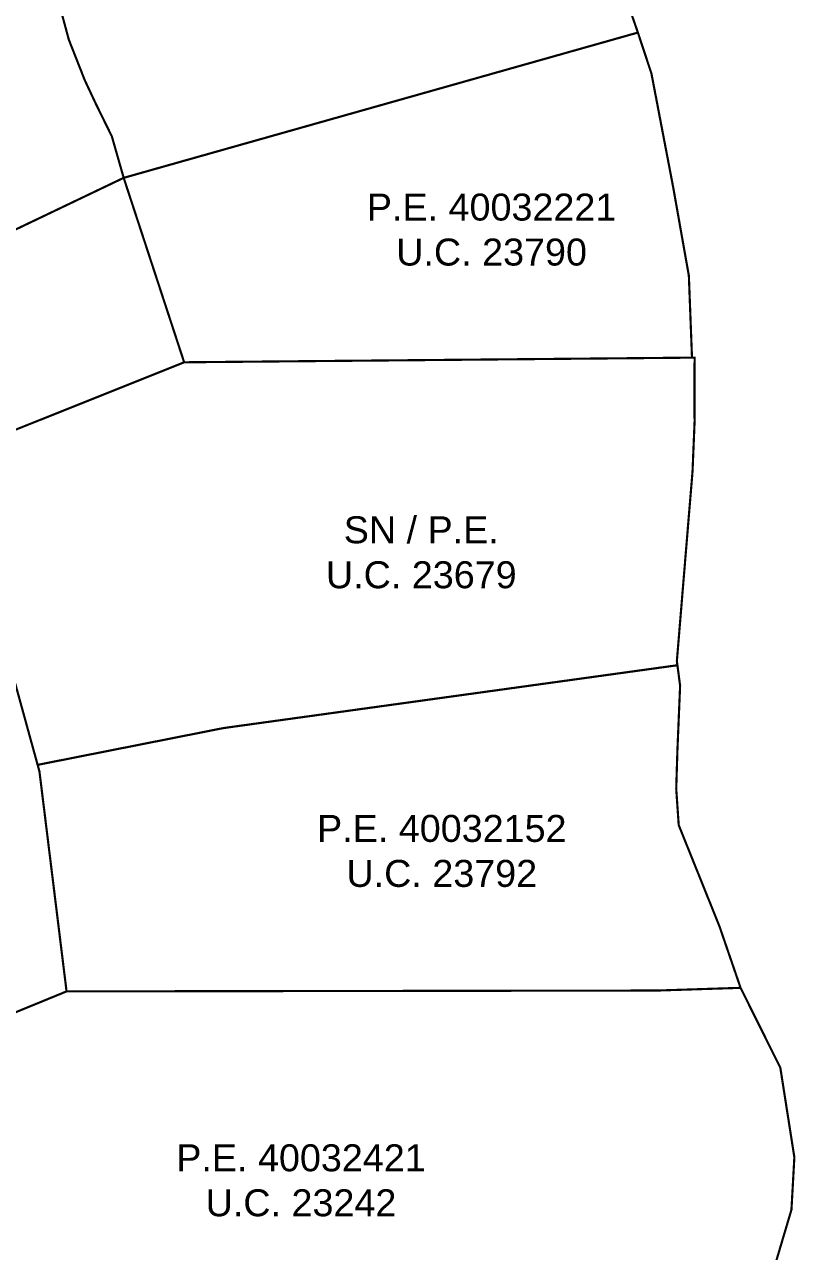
# Model space of a CAD drawing. Header units: metres. Extents: x 561401 to 594056, y 8460144 to 8508504.
# Drawn here: x 587283.4 to 587354.8, y 8499651 to 8499764.7 of the extents above; entities that cross this region are included whole.
import ezdxf

# ---------------------------------------------------------------- set-up
doc = ezdxf.new("R2010")
doc.units = ezdxf.units.M
for name, color, linetype in [('1.2. BASE GRAFICA GORE', 76, 'Continuous'), ('1.2. BASE GRAFICA SUNARP', 150, 'Continuous'), ('1.3 ETIQUETA P.E. Y U.C.', 1, 'Continuous')]:
    doc.layers.add(name, color=color, linetype=linetype)
doc.styles.add('Arial', font='arial.ttf', dxfattribs={"height": 1})

msp = doc.modelspace()

# ---------------------------------------------------------------- linework, layer by layer
at = {"layer": '1.2. BASE GRAFICA GORE', "color": 64, "linetype": 'Continuous', "lineweight": -3, "const_width": 0.2}
msp.add_lwpolyline([(587222.34, 8499765.02), (587220.11, 8499759.71), (587219.08, 8499756.58), (587219.08, 8499756.58), (587230.96, 8499756.71), (587258.99, 8499759.6), (587262.24, 8499735.75), (587268.15, 8499738.67), (587272.88, 8499740.71), (587278.31, 8499743.63), (587292.61, 8499750.47), (587291.51, 8499754.32), (587290.05, 8499757.29), (587289, 8499759.53), (587287.53, 8499763.27), (587286.32, 8499767.75)], dxfattribs=at)
msp.add_lwpolyline([(587277.39, 8499725.05), (587282.22, 8499704.95), (587282.37, 8499704.33), (587284.64, 8499696.08), (587301.86, 8499699.49), (587343.89, 8499705.31), (587343.84, 8499705.71), (587344.89, 8499718.44), (587345.29, 8499723.27), (587345.48, 8499727.87), (587345.47, 8499732.94), (587345.49, 8499733.81), (587345.24, 8499733.81), (587298.21, 8499733.38), (587277.39, 8499725.05)], close=True, dxfattribs=at)
at = {"layer": '1.2. BASE GRAFICA SUNARP', "color": 64, "linetype": 'Continuous', "lineweight": -3, "const_width": 0.2}
for points in [[(587286.32, 8499767.75), (587287.53, 8499763.27), (587289, 8499759.53), (587290.05, 8499757.29), (587291.51, 8499754.32), (587292.61, 8499750.47), (587340.23, 8499763.93), (587336.26, 8499775.41), (587333.96, 8499780.09), (587331.07, 8499785.43), (587326.69, 8499790.29), (587322.03, 8499796.58), (587319.37, 8499794.21), (587314.26, 8499788.21), (587307.2, 8499782.52), (587295.88, 8499774.1), (587286.32, 8499767.75)], [(587292.61, 8499750.47), (587298.21, 8499733.38), (587345.24, 8499733.81), (587344.95, 8499741.4), (587343.5, 8499749.59), (587341.48, 8499760.15), (587340.23, 8499763.93), (587292.61, 8499750.47)], [(587224.9, 8499722.25), (587225.12, 8499719.08), (587225.55, 8499715.11), (587226.72, 8499710.37), (587227.75, 8499703.81), (587236.2, 8499710.37), (587249.33, 8499715.33), (587263.63, 8499720.66), (587277.39, 8499725.05), (587298.21, 8499733.38), (587292.61, 8499750.47), (587278.31, 8499743.63), (587272.88, 8499740.71), (587268.15, 8499738.67), (587262.24, 8499735.75), (587249.87, 8499731.8), (587242.18, 8499729.63), (587235.34, 8499727.41), (587224.9, 8499724.09), (587224.93, 8499723.95), (587224.9, 8499722.25)], [(587237.11, 8499687.73), (587237.29, 8499687.31), (587237.37, 8499684.31), (587237.61, 8499682.15), (587241.82, 8499673.22), (587248.04, 8499665.35), (587255.25, 8499666.52), (587262.23, 8499668.11), (587269.74, 8499669.39), (587277.85, 8499671.21), (587287.32, 8499675.09), (587284.81, 8499695.46), (587284.64, 8499696.08), (587282.37, 8499704.33), (587282.22, 8499704.95), (587271.09, 8499701.62), (587254.1, 8499694.91), (587237.11, 8499687.73)], [(587284.64, 8499696.08), (587284.81, 8499695.46), (587287.32, 8499675.09), (587342.01, 8499675.17), (587349.74, 8499675.42), (587347.78, 8499681.13), (587344.01, 8499690.5), (587343.78, 8499693.86), (587343.89, 8499697.45), (587344.14, 8499703.41), (587343.89, 8499705.31), (587301.86, 8499699.49), (587284.64, 8499696.08)]]:
    msp.add_lwpolyline(points, close=True, dxfattribs=at)
msp.add_lwpolyline([(587352.9, 8499649.64), (587354.45, 8499654.86), (587354.72, 8499659.72), (587353.42, 8499668.02), (587349.74, 8499675.42), (587342.01, 8499675.17), (587287.32, 8499675.09), (587277.85, 8499671.21), (587269.74, 8499669.39), (587262.23, 8499668.11), (587255.25, 8499666.52), (587248.04, 8499665.35), (587248.04, 8499665.35), (587248.49, 8499664.78), (587248.49, 8499663.72), (587248.31, 8499662.12), (587248.22, 8499659.89), (587248.29, 8499653.14), (587249.35, 8499652.25), (587250.68, 8499647.34)], dxfattribs=at)

# ---------------------------------------------------------------- texts
at = {"layer": '1.3 ETIQUETA P.E. Y U.C.', "color": 1, "char_height": 2.5, "attachment_point": 5, "style": 'Arial'}
for s, insert in [('P.E. 40032221\\PU.C. 23790', (587326.68, 8499745.66)), ('SN / P.E.\\PU.C. 23679', (587320.17, 8499715.76)), ('P.E. 40032152\\PU.C. 23792', (587322.07, 8499688.09)), ('P.E. 40032421\\PU.C. 23242', (587309.03, 8499657.57))]:
    msp.add_mtext(s, dxfattribs=dict(at, insert=insert))

doc.saveas('drawing.dxf')
